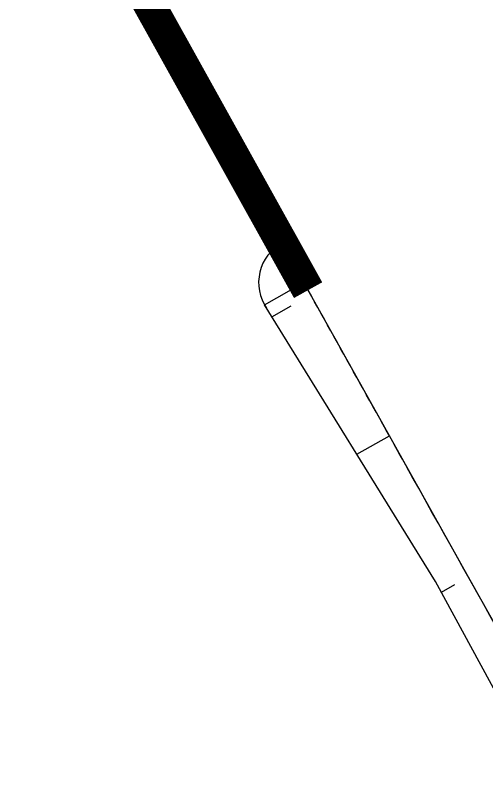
# Model space of a CAD drawing. Header units: metres. Extents: x 310973 to 323933, y 7400965 to 7427924.
# Drawn here: x 320556.03 to 320563.33, y 7410036.81 to 7410048.66 of the extents above; entities that cross this region are included whole.
import ezdxf
from ezdxf.enums import TextEntityAlignment as Align

# ---------------------------------------------------------------- set-up
doc = ezdxf.new("R2010")
doc.units = ezdxf.units.M
doc.header["$LTSCALE"] = 10
for name, color, linetype in [('_LIMITE CONCESS', 30, 'CONC_LINE'), ('ACAD-1B-SEM FOTOS$0$F-HZ-AMV', 3, 'Continuous'), ('ACAD-1B-SEM FOTOS$0$U-HZ-AMV', 3, 'Continuous'), ('ACAD-Trecho Total_TIC_TALUDES E MUROS$0$F-HZ-MUROS', 210, 'Continuous'), ('ACAD-Trecho Total_TIC_TALUDES E MUROS$0$F-HZ-PIANO-CORTE', 10, 'Continuous'), ('ACAD-Trecho Total_TIC_TALUDES E MUROS$0$F-HZ-TALUDE', 2, 'Continuous')]:
    doc.layers.add(name, color=color, linetype=linetype)
doc.layers.add('ACAD-1B-SEM FOTOS$0$U-HZ-EIXO L7-V1', color=240, linetype='ACAD-1B-SEM FOTOS$0$L7-V1_LINE', lineweight=30)
doc.layers.add('ACAD-1B-SEM FOTOS$0$U-HZ-EIXO TIC AMPLIAÇÃO FUTURA', color=253, linetype='ACAD-1B-SEM FOTOS$0$TIC_LINE', lineweight=30)
doc.styles.add('ACAD-1B-SEM FOTOS$0$ARIAL', font='arial.ttf')
doc.styles.add('ACAD-1B-SEM FOTOS$0$Standard', font='arial.ttf')
doc.styles.get("Standard").update_dxf_attribs({"font": 'simplex.shx'})
doc.linetypes.add('ACAD-1B-SEM FOTOS$0$L7-V1_LINE', pattern='A,3.5,-0.25,["L7-V1",ACAD-1B-SEM FOTOS$0$Standard,S=0.175,R=0,X=-0.05,Y=-0.1],-0.75', length=4.5)
doc.linetypes.add('ACAD-1B-SEM FOTOS$0$TIC_LINE', pattern='A,3.5,-0.25,["TIC",ACAD-1B-SEM FOTOS$0$Standard,S=0.175,R=0,X=-0.05,Y=-0.1],-0.5', length=4.25)
doc.linetypes.add('CONC_LINE', pattern='A,3.5,-0.25,["CONC",Standard,S=0.175,R=0,X=-0.05,Y=-0.1],-0.75', length=4.5)

# ---------------------------------------------------------------- blocks, each defined once
blk = doc.blocks.new('ACAD-1B-SEM FOTOS$0$sidding e amv estacionamento PERUS')
at = {"layer": 'ACAD-1B-SEM FOTOS$0$U-HZ-EIXO L7-V1', "flags": 128}
blk.add_lwpolyline([(320663.53, 7409915.369), (320640.592, 7409936.762, -0.039731), (320624.529, 7409954.325, -0.025618), (320590.435, 7410003.086, -0.002383), (320587.418, 7410007.96, -0.002216), (320584.226, 7410013.227, -0.001876), (320581.335, 7410018.083, -0.001707), (320578.2, 7410023.438, -0.001366), (320575.44, 7410028.22, -0.001196), (320572.318, 7410033.693, -0.000854), (320569.739, 7410038.258, -0.000683), (320566.538, 7410043.965, -0.000342), (320564.626, 7410047.389, -0.000171), (320560.816, 7410054.231), (320511.568, 7410142.734, -0.030541), (320503.659, 7410159.245, 0.022896), (320497.917, 7410171.717), (320488.17, 7410190.566)], format="xyb", dxfattribs=at)
blk = doc.blocks.new('ACAD-1B-SEM FOTOS')
at = {"layer": 'ACAD-1B-SEM FOTOS$0$U-HZ-EIXO TIC AMPLIAÇÃO FUTURA'}
blk.add_blockref('ACAD-1B-SEM FOTOS$0$sidding e amv estacionamento PERUS', (0, 0), dxfattribs=at)
at = {"layer": 'ACAD-1B-SEM FOTOS$0$F-HZ-AMV', "style": 'ACAD-1B-SEM FOTOS$0$ARIAL'}
for rotation, p in [(295.5839, (321971.581, 7422812.554)), (115.5839, (321986.625, 7422778.948))]:
    blk.add_attdef('1:10', text='', height=2, rotation=rotation, dxfattribs=at).set_placement(p, align=Align.MIDDLE_CENTER)
at = {"layer": 'ACAD-1B-SEM FOTOS$0$U-HZ-AMV', "style": 'ACAD-1B-SEM FOTOS$0$ARIAL'}
for tag, rotation, p in [('1:18,5', 315.7381, (319638.151, 7426229.864)), ('1:14', 335.825, (321321.571, 7424682.531)), ('1:14', 296.7481, (321471.205, 7424550.779)), ('1:14', 107.9288, (321494.474, 7424491.482)), ('1:12', 273.7946, (321325.295, 7424262.385)), ('1:14', 313.6144, (323073.92, 7421285.032)), ('1:14', 126.3999, (323112.96, 7421237.46)), ('1:14,5', 302.0509, (320493.625, 7410186.715)), ('1:14,5', 306.9146, (320501.086, 7410184.279))]:
    blk.add_attdef(tag, text='', height=2, rotation=rotation, dxfattribs=at).set_placement(p, align=Align.MIDDLE_CENTER)
at = {"layer": 'ACAD-1B-SEM FOTOS$0$U-HZ-AMV', "color": 253, "style": 'ACAD-1B-SEM FOTOS$0$ARIAL'}
for rotation, p in [(145.5442, (323476.01, 7420867.728)), (58.4759, (320151.611, 7412087.258)), (134.8912, (320158.209, 7410825.553))]:
    blk.add_attdef('1:18,5', text='', height=2, rotation=rotation, dxfattribs=at).set_placement(p, align=Align.MIDDLE_CENTER)
at = {"layer": 'ACAD-1B-SEM FOTOS$0$U-HZ-EIXO TIC AMPLIAÇÃO FUTURA', "style": 'ACAD-1B-SEM FOTOS$0$ARIAL'}
blk.add_attdef('1:18,5', text='', height=2, rotation=132.2359, dxfattribs=at).set_placement((322529.944, 7421959.258), align=Align.MIDDLE_CENTER)
blk = doc.blocks.new('ACAD-Trecho Total_TIC_TALUDES E MUROS')
at = {"layer": 'ACAD-Trecho Total_TIC_TALUDES E MUROS$0$F-HZ-MUROS', "linetype": 'Continuous', "lineweight": -3, "const_width": 0.5}
blk.add_lwpolyline([(320560.562, 7410044.411), (320511.831, 7410132.022)], dxfattribs=at)
at = {"layer": 'ACAD-Trecho Total_TIC_TALUDES E MUROS$0$F-HZ-PIANO-CORTE'}
for p, q in [((320559.886, 7410044.185), (320560.497, 7410044.528)), ((320560, 7410044), (320560.302, 7410044.169)), ((320561.317, 7410041.871), (320561.823, 7410042.155)), ((320562.625, 7410039.737), (320562.834, 7410039.855))]:
    blk.add_line(p, q, dxfattribs=at)
at = {"layer": 'ACAD-Trecho Total_TIC_TALUDES E MUROS$0$F-HZ-TALUDE', "linetype": 'Continuous', "lineweight": -3}
for points in [[(320594.314, 7409987.84), (320591.504, 7409992.123), (320588.733, 7409996.428), (320586.004, 7410000.751), (320583.317, 7410005.091), (320580.669, 7410009.445), (320578.056, 7410013.811), (320575.476, 7410018.187), (320572.925, 7410022.57), (320570.401, 7410026.958), (320567.899, 7410031.35), (320565.417, 7410035.744), (320562.95, 7410040.137), (320560.497, 7410044.528), (320558.053, 7410048.915), (320555.615, 7410053.295), (320507.199, 7410140.303)], [(320560.497, 7410044.528), (320558.053, 7410048.915), (320555.615, 7410053.295), (320511.85, 7410131.943)], [(320619.895, 7409951.535), (320617.755, 7409954.216), (320614.614, 7409958.268), (320611.544, 7409962.374), (320608.47, 7409966.478), (320605.443, 7409970.616), (320602.477, 7409974.799), (320599.719, 7409979.124), (320596.796, 7409983.336), (320593.963, 7409987.608), (320591.107, 7409991.865), (320588.311, 7409996.159), (320585.425, 7410000.389), (320582.649, 7410004.68), (320579.996, 7410009.038), (320577.564, 7410013.517), (320575.058, 7410017.94), (320572.623, 7410022.394), (320570.037, 7410026.748), (320567.528, 7410031.139), (320564.942, 7410035.475), (320562.535, 7410039.903), (320559.886, 7410044.185)]]:
    blk.add_lwpolyline(points, dxfattribs=at)
blk.add_lwpolyline([(320660.12, 7409911.713), (320637.182, 7409933.105, -0.039731), (320620.583, 7409951.254, -0.025618), (320586.196, 7410000.434, -0.002383), (320583.154, 7410005.349, -0.002216), (320579.938, 7410010.654, -0.001876), (320577.029, 7410015.543, -0.001707), (320573.877, 7410020.927, -0.001366), (320571.103, 7410025.733, -0.001196), (320567.969, 7410031.226, -0.000854), (320565.382, 7410035.806, -0.000683), (320562.174, 7410041.525, -0.000287), (320560.562, 7410044.411, -0.000287)], format="xyb", dxfattribs=at)
at = {"layer": 'ACAD-Trecho Total_TIC_TALUDES E MUROS$0$F-HZ-TALUDE'}
blk.add_arc((320560.497, 7410044.528), 0.701, 119.0747, 214.2237, dxfattribs=at)

msp = doc.modelspace()

# ---------------------------------------------------------------- block references
at = {"layer": '_LIMITE CONCESS'}
for name in ['ACAD-Trecho Total_TIC_TALUDES E MUROS', 'ACAD-1B-SEM FOTOS']:
    msp.add_blockref(name, (0, 0), dxfattribs=at)

doc.saveas('drawing.dxf')
